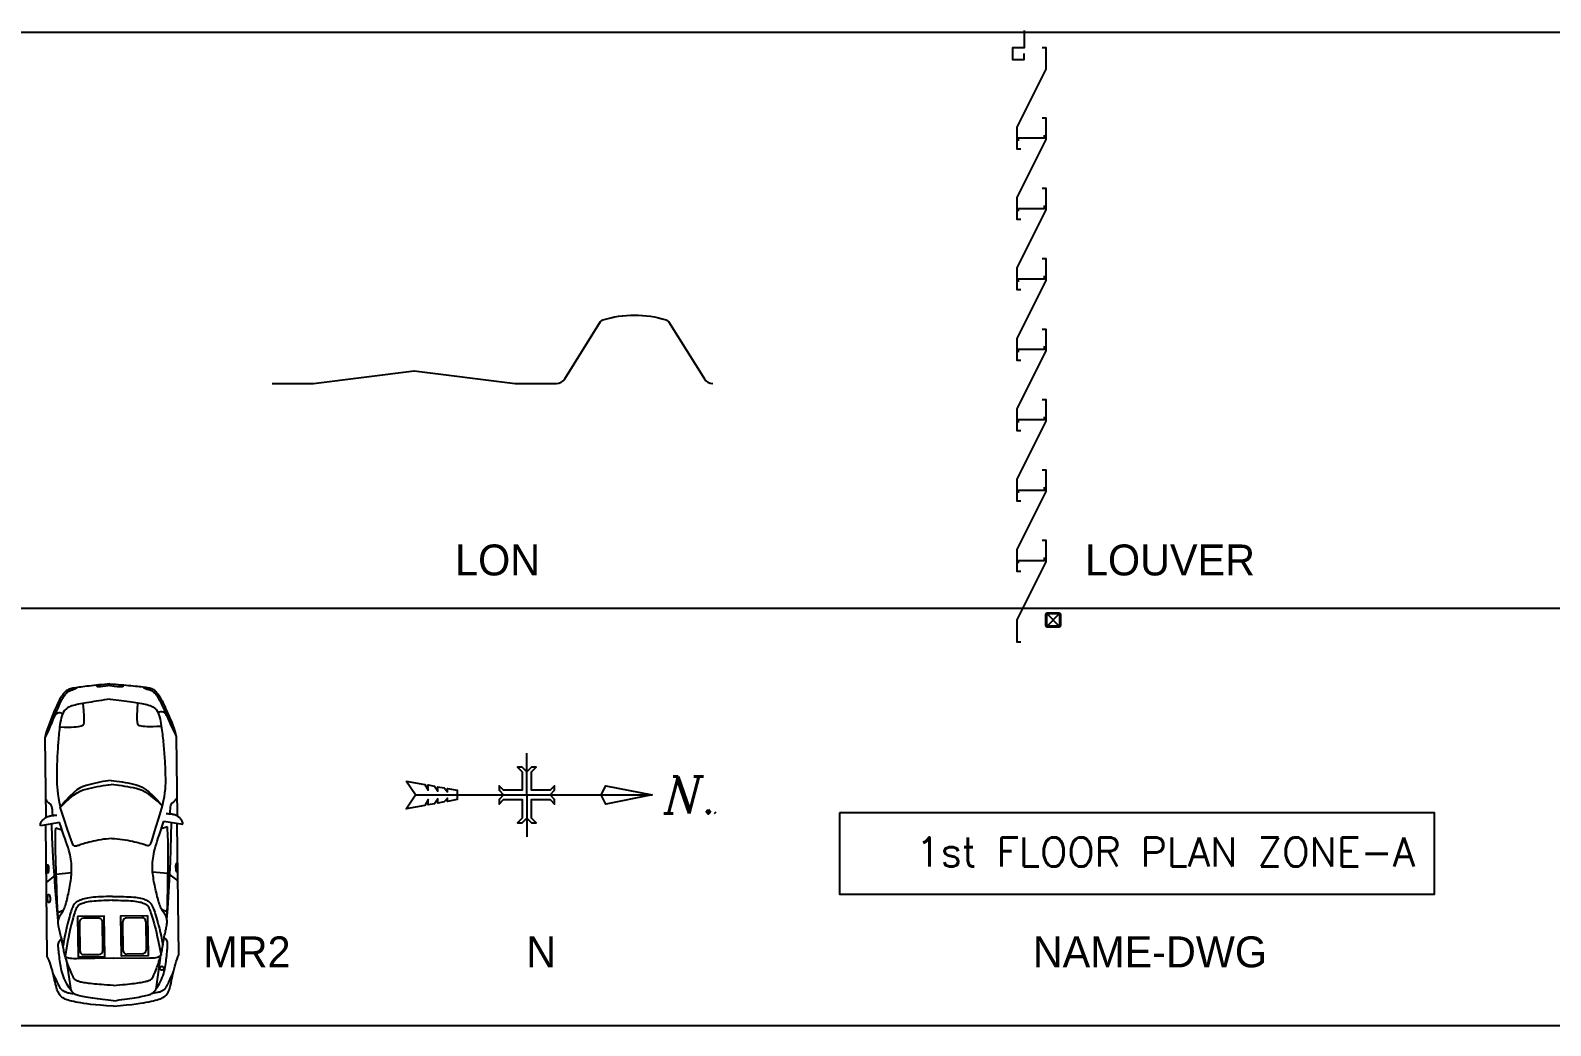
# Model space of a CAD drawing. Header units: inches. Extents: x -2548 to -2391, y 2200 to 2352.
# Drawn here: x -2534.14 to -2514.47, y 2257.29 to 2270.16 of the extents above; entities that cross this region are included whole.
import ezdxf
from ezdxf.enums import TextEntityAlignment as Align

# ---------------------------------------------------------------- set-up
doc = ezdxf.new("R2010")
doc.units = ezdxf.units.IN
doc.header["$MEASUREMENT"] = 0
for name, color, linetype in [('4', 4, 'Continuous'), ('DIM', 8, 'Continuous'), ('FLASHING', 4, 'Continuous'), ('LOUVER', 4, 'Continuous'), ('METAL-SHEET-SIDING', 7, 'Continuous'), ('TXT', 2, 'Continuous'), ('VPORTS', 7, 'Continuous')]:
    doc.layers.add(name, color=color, linetype=linetype)
doc.styles.add('C', font='ITALIC')
doc.styles.add('RS', font='ROMANS')

# ---------------------------------------------------------------- blocks, each defined once
blk = doc.blocks.new('LON')
at = {"layer": 'METAL-SHEET-SIDING'}
blk.add_lwpolyline([(0, 0), (17.8, 0), (61.29, 5.5), (104.77, 0), (122.57, 0, 0.258187), (126.17, 1.99), (141.68, 26.72, -0.180636), (142.66, 27.47, -0.149008), (169.92, 27.47, -0.180636), (170.89, 26.72), (186.4, 1.99, 0.258187), (190, 0)], format="xyb", dxfattribs=at)
blk = doc.blocks.new('LOUVER')
at = {"layer": 'DIM'}
for p, q in [((-20.9, 20.9), (20.9, -20.9)), ((20.9, 20.9), (-20.9, -20.9))]:
    blk.add_line(p, q, dxfattribs=at)
for points in [[(18.6, -25), (-18.6, -25, -0.414214), (-25, -18.6), (-25, 18.6, -0.414214), (-18.6, 25), (18.6, 25, -0.414214), (25, 18.6), (25, -18.6, -0.414214)], [(18.6, -21.8), (-18.6, -21.8, -0.414214), (-21.8, -18.6), (-21.8, 18.6, -0.414214), (-18.6, 21.8), (18.6, 21.8, -0.414214), (21.8, 18.6), (21.8, -18.6, -0.414214)]]:
    blk.add_lwpolyline(points, format="xyb", close=True, dxfattribs=at)
at = {"layer": 'FLASHING'}
blk.add_lwpolyline([(-100, 2033.5), (-100, 1973.5), (-140, 1973.5), (-140, 1933.5), (-100, 1933.5), (-100, 1953.5)], dxfattribs=at)
at = {"layer": 'LOUVER'}
for points in [[(-38, 1975), (-25, 1975), (-25, 1900), (-125, 1700), (-125, 1625), (-112, 1625)], [(-38, 1732.1), (-25, 1732.1), (-25, 1657.1), (-125, 1457.1), (-125, 1382.1), (-112, 1382.1)], [(-120, 1652.5), (-120, 1662.5), (-30, 1662.5), (-30, 1672.5)], [(-38, 1489.3), (-25, 1489.3), (-25, 1414.3), (-125, 1214.3), (-125, 1139.3), (-112, 1139.3)], [(-120, 1409.6), (-120, 1419.6), (-30, 1419.6), (-30, 1429.6)], [(-38, 1246.4), (-25, 1246.4), (-25, 1171.4), (-125, 971.4), (-125, 896.4), (-112, 896.4)], [(-120, 1166.8), (-120, 1176.8), (-30, 1176.8), (-30, 1186.8)], [(-38, 1003.6), (-25, 1003.6), (-25, 928.6), (-125, 728.6), (-125, 653.6), (-112, 653.6)], [(-120, 923.9), (-120, 933.9), (-30, 933.9), (-30, 943.9)], [(-38, 760.7), (-25, 760.7), (-25, 685.7), (-125, 485.7), (-125, 410.7), (-112, 410.7)], [(-120, 681.1), (-120, 691.1), (-30, 691.1), (-30, 701.1)], [(-38, 517.9), (-25, 517.9), (-25, 442.9), (-125, 242.9), (-125, 167.9), (-112, 167.9)], [(-120, 438.2), (-120, 448.2), (-30, 448.2), (-30, 458.2)], [(-38, 275), (-25, 275), (-25, 200), (-125, 0), (-125, -75), (-112, -75)], [(-120, 195.4), (-120, 205.4), (-30, 205.4), (-30, 215.4)]]:
    blk.add_lwpolyline(points, dxfattribs=at)
blk = doc.blocks.new('MR2')
for p, q in [((-0.842, -0.7), (-0.831, -1.73)), ((0.858, -0.681), (0.869, -1.711)), ((-0.655, -1.794), (-0.901, -1.837)), ((-0.811, -3.526), (-0.83, -1.824)), ((-0.701, -1.864), (-0.622, -1.889)), ((0.743, -1.848), (0.664, -1.874)), ((0.695, -1.778), (0.942, -1.816)), ((0.889, -3.507), (0.87, -1.805)), ((-0.719, -2.485), (-0.821, -2.567)), ((-0.695, -2.467), (-0.719, -2.485)), ((-0.498, -2.444), (-0.695, -2.467)), ((0.552, -2.432), (0.75, -2.45)), ((0.75, -2.45), (0.775, -2.469)), ((0.775, -2.469), (0.879, -2.547)), ((-0.605, -2.933), (-0.673, -2.962)), ((0.671, -2.919), (0.74, -2.946)), ((-0.393, -3.083), (-0.389, -3.453)), ((-0.148, -3.03), (-0.343, -3.033)), ((-0.094, -3.45), (-0.098, -3.08)), ((0.171, -3.447), (0.167, -3.077)), ((0.216, -3.026), (0.411, -3.024)), ((0.462, -3.074), (0.466, -3.444)), ((-0.338, -3.503), (-0.143, -3.501)), ((0.416, -3.494), (0.222, -3.497)), ((-0.568, -3.563), (-0.506, -3.963)), ((0.04, -3.55), (-0.432, -3.555)), ((0.04, -3.55), (0.512, -3.544)), ((0.648, -3.549), (0.594, -3.951))]:
    blk.add_line(p, q)
for points in [[(0, 0), (-0.037, -0.004), (-0.073, -0.008), (-0.108, -0.012), (-0.143, -0.015), (-0.176, -0.019), (-0.209, -0.022), (-0.241, -0.025), (-0.271, -0.029), (-0.3, -0.032), (-0.327, -0.035), (-0.353, -0.038), (-0.377, -0.041), (-0.401, -0.045), (-0.422, -0.048), (-0.442, -0.051), (-0.461, -0.054), (-0.479, -0.057), (-0.495, -0.061), (-0.509, -0.065), (-0.523, -0.069), (-0.536, -0.074), (-0.549, -0.08), (-0.561, -0.087), (-0.572, -0.096), (-0.583, -0.106), (-0.594, -0.117), (-0.605, -0.13), (-0.616, -0.145), (-0.626, -0.16), (-0.637, -0.178), (-0.647, -0.196), (-0.658, -0.216), (-0.668, -0.236), (-0.679, -0.259), (-0.69, -0.282), (-0.701, -0.307), (-0.713, -0.333), (-0.725, -0.36), (-0.737, -0.39), (-0.749, -0.42), (-0.762, -0.452), (-0.775, -0.486), (-0.788, -0.52), (-0.801, -0.555), (-0.813, -0.591), (-0.824, -0.627), (-0.834, -0.664), (-0.842, -0.7)], [(0, 0), (0.037, -0.003), (0.073, -0.006), (0.108, -0.009), (0.143, -0.012), (0.177, -0.015), (0.209, -0.017), (0.241, -0.02), (0.271, -0.022), (0.3, -0.025), (0.328, -0.028), (0.354, -0.03), (0.378, -0.033), (0.401, -0.036), (0.423, -0.038), (0.443, -0.041), (0.462, -0.044), (0.48, -0.047), (0.496, -0.05), (0.511, -0.053), (0.525, -0.057), (0.538, -0.062), (0.551, -0.068), (0.562, -0.075), (0.574, -0.083), (0.585, -0.093), (0.597, -0.104), (0.608, -0.117), (0.619, -0.131), (0.63, -0.146), (0.641, -0.163), (0.651, -0.181), (0.662, -0.201), (0.674, -0.221), (0.685, -0.243), (0.696, -0.266), (0.708, -0.291), (0.72, -0.317), (0.732, -0.344), (0.745, -0.373), (0.758, -0.403), (0.772, -0.435), (0.786, -0.468), (0.8, -0.502), (0.813, -0.537), (0.826, -0.573), (0.838, -0.609), (0.849, -0.645), (0.858, -0.681)], [(-0.429, -0.049), (-0.434, -0.056), (-0.441, -0.062), (-0.449, -0.067), (-0.458, -0.071), (-0.467, -0.075), (-0.477, -0.078), (-0.486, -0.081), (-0.495, -0.084), (-0.504, -0.086), (-0.512, -0.089), (-0.519, -0.091), (-0.526, -0.094), (-0.532, -0.097), (-0.538, -0.1), (-0.543, -0.103), (-0.548, -0.106), (-0.553, -0.11), (-0.558, -0.114), (-0.562, -0.119), (-0.567, -0.123), (-0.571, -0.128), (-0.575, -0.133), (-0.58, -0.139), (-0.584, -0.144), (-0.589, -0.15), (-0.594, -0.156), (-0.599, -0.163), (-0.604, -0.17), (-0.61, -0.179), (-0.616, -0.188), (-0.622, -0.199), (-0.629, -0.212), (-0.636, -0.226), (-0.644, -0.242), (-0.652, -0.26), (-0.661, -0.279), (-0.67, -0.301), (-0.68, -0.325), (-0.691, -0.35), (-0.703, -0.378), (-0.715, -0.408), (-0.729, -0.441), (-0.743, -0.476), (-0.759, -0.514), (-0.777, -0.555), (-0.797, -0.6), (-0.818, -0.648), (-0.842, -0.7)], [(0, -0.022), (-0.053, -0.03), (-0.093, -0.035), (-0.122, -0.038), (-0.143, -0.039), (-0.156, -0.037), (-0.166, -0.034), (-0.172, -0.027), (-0.179, -0.019)], [(0, -0.022), (0.053, -0.028), (0.094, -0.033), (0.123, -0.035), (0.143, -0.036), (0.157, -0.034), (0.166, -0.03), (0.173, -0.024), (0.179, -0.015)], [(0.43, -0.039), (0.435, -0.046), (0.442, -0.052), (0.45, -0.057), (0.459, -0.061), (0.469, -0.064), (0.478, -0.067), (0.488, -0.07), (0.497, -0.073), (0.506, -0.075), (0.514, -0.077), (0.521, -0.08), (0.528, -0.082), (0.534, -0.085), (0.54, -0.088), (0.545, -0.091), (0.55, -0.094), (0.555, -0.098), (0.56, -0.102), (0.565, -0.106), (0.569, -0.11), (0.574, -0.115), (0.578, -0.12), (0.583, -0.126), (0.588, -0.131), (0.592, -0.137), (0.597, -0.143), (0.603, -0.149), (0.608, -0.157), (0.614, -0.165), (0.62, -0.174), (0.627, -0.185), (0.634, -0.198), (0.641, -0.212), (0.649, -0.227), (0.658, -0.245), (0.667, -0.265), (0.677, -0.286), (0.687, -0.309), (0.699, -0.335), (0.711, -0.362), (0.724, -0.392), (0.738, -0.424), (0.754, -0.459), (0.771, -0.497), (0.789, -0.538), (0.81, -0.582), (0.833, -0.629), (0.858, -0.681)], [(0.002, -0.2), (-0.035, -0.204), (-0.072, -0.209), (-0.109, -0.214), (-0.144, -0.219), (-0.178, -0.225), (-0.211, -0.23), (-0.243, -0.235), (-0.274, -0.241), (-0.303, -0.245), (-0.33, -0.25), (-0.357, -0.255), (-0.382, -0.259), (-0.406, -0.264), (-0.429, -0.269), (-0.451, -0.274), (-0.472, -0.28), (-0.492, -0.286), (-0.512, -0.293), (-0.531, -0.301), (-0.548, -0.311), (-0.564, -0.322), (-0.579, -0.335), (-0.593, -0.351), (-0.605, -0.37), (-0.615, -0.392), (-0.624, -0.416), (-0.632, -0.443), (-0.638, -0.471), (-0.643, -0.5), (-0.648, -0.529), (-0.652, -0.558), (-0.655, -0.587), (-0.658, -0.615), (-0.661, -0.642), (-0.664, -0.668), (-0.666, -0.694), (-0.668, -0.719), (-0.67, -0.744), (-0.672, -0.77), (-0.674, -0.795), (-0.675, -0.821), (-0.677, -0.848), (-0.679, -0.874), (-0.68, -0.901), (-0.682, -0.928), (-0.683, -0.955), (-0.684, -0.981), (-0.685, -1.008), (-0.686, -1.034), (-0.687, -1.06), (-0.688, -1.086), (-0.688, -1.113), (-0.688, -1.141), (-0.689, -1.169), (-0.689, -1.199), (-0.688, -1.23), (-0.688, -1.263), (-0.687, -1.298), (-0.685, -1.337), (-0.681, -1.379), (-0.675, -1.426), (-0.667, -1.477), (-0.656, -1.534), (-0.642, -1.598)], [(-0.35, -0.254), (-0.342, -0.346), (-0.338, -0.415), (-0.337, -0.466), (-0.338, -0.502), (-0.343, -0.524), (-0.351, -0.538), (-0.362, -0.545), (-0.375, -0.549), (-0.392, -0.552), (-0.413, -0.556), (-0.438, -0.559), (-0.468, -0.561), (-0.504, -0.563), (-0.546, -0.564), (-0.595, -0.563), (-0.652, -0.56)], [(0.002, -0.2), (0.04, -0.204), (0.077, -0.208), (0.113, -0.212), (0.149, -0.216), (0.183, -0.221), (0.216, -0.225), (0.248, -0.23), (0.279, -0.234), (0.308, -0.239), (0.336, -0.243), (0.362, -0.247), (0.387, -0.251), (0.412, -0.255), (0.435, -0.26), (0.457, -0.264), (0.478, -0.269), (0.499, -0.275), (0.518, -0.282), (0.537, -0.289), (0.555, -0.298), (0.571, -0.309), (0.587, -0.322), (0.601, -0.338), (0.613, -0.356), (0.624, -0.378), (0.633, -0.402), (0.641, -0.428), (0.648, -0.456), (0.654, -0.485), (0.659, -0.514), (0.664, -0.544), (0.668, -0.572), (0.672, -0.6), (0.675, -0.627), (0.678, -0.653), (0.681, -0.679), (0.684, -0.704), (0.687, -0.729), (0.689, -0.755), (0.691, -0.78), (0.694, -0.806), (0.696, -0.832), (0.698, -0.859), (0.7, -0.885), (0.702, -0.912), (0.704, -0.939), (0.706, -0.966), (0.708, -0.992), (0.709, -1.018), (0.711, -1.044), (0.712, -1.071), (0.713, -1.097), (0.714, -1.125), (0.715, -1.153), (0.715, -1.183), (0.716, -1.214), (0.716, -1.247), (0.716, -1.283), (0.715, -1.321), (0.712, -1.364), (0.707, -1.41), (0.7, -1.462), (0.69, -1.519), (0.677, -1.583)], [(0.355, -0.246), (0.35, -0.338), (0.347, -0.408), (0.347, -0.459), (0.35, -0.494), (0.355, -0.517), (0.363, -0.53), (0.374, -0.537), (0.388, -0.54), (0.405, -0.544), (0.425, -0.546), (0.45, -0.549), (0.481, -0.551), (0.516, -0.552), (0.559, -0.551), (0.608, -0.549), (0.664, -0.546)], [(0.014, -1.25), (-0.022, -1.254), (-0.058, -1.258), (-0.094, -1.264), (-0.13, -1.271), (-0.166, -1.279), (-0.203, -1.287), (-0.239, -1.296), (-0.274, -1.306), (-0.31, -1.316), (-0.347, -1.329), (-0.385, -1.347), (-0.427, -1.373), (-0.472, -1.408), (-0.522, -1.456), (-0.579, -1.519), (-0.643, -1.599)], [(-0.643, -1.599), (-0.579, -1.533), (-0.522, -1.481), (-0.472, -1.44), (-0.426, -1.41), (-0.384, -1.388), (-0.346, -1.373), (-0.309, -1.361), (-0.272, -1.353), (-0.236, -1.345), (-0.199, -1.337), (-0.163, -1.33), (-0.126, -1.323), (-0.09, -1.317), (-0.054, -1.311), (-0.019, -1.305), (0.015, -1.3)], [(0.014, -1.25), (0.05, -1.253), (0.086, -1.257), (0.122, -1.262), (0.159, -1.268), (0.195, -1.275), (0.231, -1.282), (0.268, -1.29), (0.304, -1.299), (0.34, -1.308), (0.376, -1.321), (0.415, -1.338), (0.457, -1.363), (0.503, -1.397), (0.555, -1.444), (0.613, -1.506), (0.679, -1.584)], [(0.679, -1.584), (0.613, -1.519), (0.555, -1.469), (0.504, -1.429), (0.457, -1.4), (0.415, -1.379), (0.376, -1.365), (0.339, -1.354), (0.303, -1.346), (0.266, -1.339), (0.229, -1.332), (0.192, -1.326), (0.156, -1.32), (0.119, -1.315), (0.084, -1.31), (0.049, -1.305), (0.015, -1.3)], [(-0.741, -1.702), (-0.743, -1.662), (-0.745, -1.631), (-0.748, -1.607), (-0.751, -1.59), (-0.756, -1.577), (-0.761, -1.568), (-0.766, -1.561), (-0.772, -1.556), (-0.777, -1.552), (-0.783, -1.548), (-0.79, -1.543), (-0.796, -1.538), (-0.803, -1.532), (-0.811, -1.524), (-0.819, -1.514), (-0.827, -1.502)], [(0.779, -1.685), (0.78, -1.645), (0.781, -1.614), (0.783, -1.59), (0.787, -1.572), (0.791, -1.559), (0.796, -1.55), (0.801, -1.544), (0.806, -1.539), (0.812, -1.534), (0.818, -1.53), (0.824, -1.525), (0.83, -1.52), (0.837, -1.513), (0.845, -1.505), (0.852, -1.495), (0.861, -1.483)], [(-0.901, -1.837), (-0.901, -1.823), (-0.899, -1.81), (-0.895, -1.799), (-0.891, -1.788), (-0.885, -1.779), (-0.879, -1.77), (-0.872, -1.763), (-0.865, -1.755), (-0.857, -1.749), (-0.849, -1.742), (-0.841, -1.737), (-0.833, -1.731), (-0.825, -1.727), (-0.816, -1.722), (-0.807, -1.718), (-0.798, -1.715), (-0.789, -1.712), (-0.779, -1.709), (-0.77, -1.707), (-0.76, -1.705), (-0.75, -1.703), (-0.741, -1.702), (-0.732, -1.701), (-0.724, -1.7), (-0.716, -1.7), (-0.708, -1.7), (-0.701, -1.699), (-0.694, -1.699), (-0.688, -1.699)], [(0.022, -2), (-0.013, -2.003), (-0.049, -2.007), (-0.084, -2.011), (-0.118, -2.017), (-0.151, -2.022), (-0.183, -2.029), (-0.214, -2.035), (-0.243, -2.042), (-0.271, -2.049), (-0.296, -2.055), (-0.32, -2.062), (-0.341, -2.068), (-0.36, -2.074), (-0.377, -2.08), (-0.392, -2.084), (-0.405, -2.089), (-0.415, -2.092), (-0.423, -2.095), (-0.429, -2.097), (-0.434, -2.099), (-0.438, -2.1), (-0.441, -2.1), (-0.444, -2.101), (-0.447, -2.101), (-0.449, -2.1), (-0.452, -2.1), (-0.455, -2.099), (-0.458, -2.098), (-0.462, -2.096), (-0.465, -2.094), (-0.468, -2.092), (-0.472, -2.089), (-0.475, -2.085), (-0.481, -2.075), (-0.49, -2.054), (-0.503, -2.016), (-0.524, -1.957), (-0.553, -1.871), (-0.593, -1.752), (-0.644, -1.595)], [(0.022, -2), (0.058, -2.002), (0.094, -2.005), (0.129, -2.009), (0.163, -2.013), (0.196, -2.019), (0.229, -2.024), (0.26, -2.03), (0.289, -2.036), (0.317, -2.042), (0.342, -2.048), (0.366, -2.054), (0.387, -2.06), (0.407, -2.065), (0.424, -2.071), (0.439, -2.075), (0.451, -2.079), (0.461, -2.082), (0.47, -2.085), (0.476, -2.087), (0.481, -2.088), (0.485, -2.089), (0.488, -2.09), (0.491, -2.09), (0.494, -2.09), (0.496, -2.09), (0.499, -2.089), (0.502, -2.088), (0.505, -2.087), (0.508, -2.085), (0.512, -2.083), (0.515, -2.081), (0.518, -2.078), (0.522, -2.074), (0.527, -2.064), (0.535, -2.042), (0.549, -2.005), (0.568, -1.945), (0.595, -1.858), (0.632, -1.738), (0.68, -1.58)], [(0.942, -1.816), (0.941, -1.802), (0.939, -1.79), (0.935, -1.778), (0.93, -1.768), (0.925, -1.759), (0.918, -1.75), (0.911, -1.743), (0.904, -1.735), (0.896, -1.729), (0.888, -1.723), (0.88, -1.717), (0.872, -1.712), (0.863, -1.708), (0.855, -1.703), (0.846, -1.7), (0.837, -1.696), (0.827, -1.694), (0.817, -1.691), (0.808, -1.689), (0.798, -1.687), (0.788, -1.686), (0.779, -1.685), (0.77, -1.684), (0.762, -1.684), (0.754, -1.683), (0.746, -1.683), (0.739, -1.683), (0.732, -1.683), (0.726, -1.683)], [(-0.669, -3.064), (-0.683, -2.922), (-0.696, -2.778), (-0.708, -2.629), (-0.72, -2.476), (-0.73, -2.319), (-0.739, -2.156), (-0.747, -1.986), (-0.753, -1.811)], [(-0.668, -3.055), (-0.673, -2.962), (-0.678, -2.883), (-0.682, -2.816), (-0.684, -2.76), (-0.686, -2.713), (-0.688, -2.673), (-0.689, -2.638), (-0.69, -2.607), (-0.691, -2.577), (-0.692, -2.549), (-0.693, -2.523), (-0.694, -2.497), (-0.695, -2.471), (-0.696, -2.446), (-0.697, -2.422), (-0.698, -2.397), (-0.698, -2.371), (-0.699, -2.345), (-0.7, -2.319), (-0.701, -2.292), (-0.702, -2.263), (-0.702, -2.234), (-0.703, -2.204), (-0.704, -2.173), (-0.705, -2.141), (-0.705, -2.107), (-0.706, -2.071), (-0.706, -2.034), (-0.706, -1.995), (-0.705, -1.953), (-0.704, -1.91), (-0.701, -1.864)], [(0.044, -3.9), (0.002, -3.898), (-0.037, -3.896), (-0.074, -3.893), (-0.108, -3.891), (-0.141, -3.889), (-0.171, -3.886), (-0.2, -3.884), (-0.227, -3.881), (-0.252, -3.878), (-0.275, -3.875), (-0.297, -3.872), (-0.317, -3.869), (-0.335, -3.866), (-0.352, -3.863), (-0.367, -3.86), (-0.381, -3.857), (-0.393, -3.854), (-0.404, -3.851), (-0.414, -3.848), (-0.422, -3.845), (-0.43, -3.842), (-0.437, -3.838), (-0.443, -3.834), (-0.449, -3.83), (-0.454, -3.826), (-0.458, -3.821), (-0.463, -3.815), (-0.468, -3.808), (-0.473, -3.799), (-0.478, -3.788), (-0.484, -3.776), (-0.491, -3.76), (-0.499, -3.742), (-0.508, -3.722), (-0.517, -3.7), (-0.526, -3.676), (-0.536, -3.653), (-0.545, -3.629), (-0.554, -3.605), (-0.561, -3.583), (-0.568, -3.563), (-0.575, -3.543), (-0.58, -3.525), (-0.584, -3.508), (-0.589, -3.491), (-0.592, -3.474), (-0.596, -3.457), (-0.599, -3.44), (-0.603, -3.422), (-0.606, -3.403), (-0.61, -3.384), (-0.613, -3.364), (-0.617, -3.344), (-0.621, -3.324), (-0.625, -3.304), (-0.629, -3.284), (-0.634, -3.264), (-0.639, -3.245), (-0.644, -3.225), (-0.649, -3.206), (-0.653, -3.188), (-0.658, -3.17), (-0.661, -3.153), (-0.665, -3.136), (-0.667, -3.121), (-0.669, -3.106), (-0.67, -3.091), (-0.67, -3.077), (-0.669, -3.064), (-0.667, -3.051), (-0.664, -3.038), (-0.659, -3.026), (-0.654, -3.014), (-0.647, -3.001), (-0.639, -2.989), (-0.631, -2.976), (-0.623, -2.963), (-0.614, -2.949), (-0.606, -2.935), (-0.598, -2.919), (-0.59, -2.903), (-0.584, -2.885), (-0.577, -2.867), (-0.571, -2.847), (-0.565, -2.827), (-0.56, -2.806), (-0.555, -2.785), (-0.549, -2.762), (-0.544, -2.739), (-0.539, -2.715), (-0.534, -2.691), (-0.529, -2.666), (-0.524, -2.642), (-0.52, -2.617), (-0.515, -2.592), (-0.511, -2.567), (-0.508, -2.543), (-0.504, -2.518), (-0.502, -2.494), (-0.499, -2.47), (-0.498, -2.445), (-0.497, -2.421), (-0.496, -2.396), (-0.497, -2.371), (-0.498, -2.346), (-0.5, -2.32), (-0.503, -2.294), (-0.507, -2.267), (-0.511, -2.239), (-0.517, -2.211), (-0.525, -2.181), (-0.533, -2.15), (-0.543, -2.118), (-0.554, -2.083), (-0.566, -2.046), (-0.58, -2.006), (-0.596, -1.961), (-0.614, -1.911), (-0.633, -1.855), (-0.655, -1.794)], [(0.044, -3.9), (0.085, -3.897), (0.124, -3.894), (0.161, -3.891), (0.196, -3.888), (0.228, -3.885), (0.259, -3.881), (0.287, -3.878), (0.314, -3.875), (0.339, -3.872), (0.362, -3.868), (0.383, -3.865), (0.403, -3.861), (0.421, -3.858), (0.438, -3.854), (0.453, -3.851), (0.467, -3.847), (0.479, -3.844), (0.49, -3.841), (0.5, -3.838), (0.509, -3.834), (0.516, -3.831), (0.523, -3.827), (0.529, -3.824), (0.534, -3.819), (0.539, -3.815), (0.544, -3.81), (0.548, -3.804), (0.553, -3.797), (0.558, -3.788), (0.563, -3.777), (0.569, -3.764), (0.575, -3.748), (0.583, -3.73), (0.591, -3.709), (0.6, -3.687), (0.608, -3.664), (0.617, -3.64), (0.626, -3.616), (0.634, -3.592), (0.642, -3.57), (0.648, -3.549), (0.654, -3.53), (0.659, -3.511), (0.663, -3.494), (0.667, -3.477), (0.67, -3.46), (0.673, -3.443), (0.676, -3.426), (0.679, -3.407), (0.682, -3.389), (0.685, -3.369), (0.688, -3.35), (0.692, -3.33), (0.695, -3.31), (0.699, -3.289), (0.703, -3.269), (0.707, -3.249), (0.712, -3.229), (0.716, -3.21), (0.72, -3.191), (0.725, -3.173), (0.728, -3.155), (0.732, -3.137), (0.735, -3.121), (0.737, -3.105), (0.738, -3.09), (0.739, -3.075), (0.739, -3.062), (0.737, -3.048), (0.735, -3.035), (0.732, -3.023), (0.727, -3.01), (0.721, -2.998), (0.714, -2.986), (0.706, -2.974), (0.698, -2.961), (0.689, -2.948), (0.68, -2.935), (0.671, -2.92), (0.663, -2.905), (0.655, -2.889), (0.648, -2.871), (0.641, -2.853), (0.635, -2.834), (0.629, -2.814), (0.623, -2.793), (0.617, -2.771), (0.611, -2.749), (0.605, -2.726), (0.6, -2.702), (0.594, -2.678), (0.589, -2.654), (0.583, -2.629), (0.578, -2.605), (0.573, -2.58), (0.569, -2.555), (0.565, -2.531), (0.561, -2.506), (0.557, -2.482), (0.555, -2.458), (0.552, -2.434), (0.551, -2.409), (0.55, -2.385), (0.55, -2.36), (0.55, -2.334), (0.552, -2.309), (0.554, -2.282), (0.557, -2.255), (0.562, -2.227), (0.567, -2.199), (0.573, -2.169), (0.581, -2.138), (0.59, -2.105), (0.6, -2.07), (0.612, -2.033), (0.625, -1.992), (0.64, -1.947), (0.657, -1.897), (0.675, -1.841), (0.695, -1.778)], [(0.736, -3.04), (0.74, -2.946), (0.742, -2.867), (0.745, -2.8), (0.746, -2.744), (0.747, -2.697), (0.748, -2.657), (0.748, -2.622), (0.748, -2.591), (0.749, -2.561), (0.749, -2.533), (0.749, -2.506), (0.75, -2.481), (0.75, -2.455), (0.751, -2.43), (0.751, -2.405), (0.751, -2.38), (0.751, -2.355), (0.752, -2.329), (0.752, -2.303), (0.752, -2.275), (0.752, -2.247), (0.752, -2.218), (0.752, -2.188), (0.752, -2.157), (0.753, -2.124), (0.752, -2.09), (0.752, -2.055), (0.752, -2.017), (0.75, -1.978), (0.749, -1.937), (0.746, -1.894), (0.743, -1.848)], [(0.737, -3.048), (0.748, -2.906), (0.758, -2.761), (0.767, -2.613), (0.775, -2.46), (0.782, -2.302), (0.787, -2.138), (0.791, -1.969), (0.794, -1.793)], [(0.031, -2.75), (-0.008, -2.751), (-0.045, -2.752), (-0.082, -2.753), (-0.117, -2.755), (-0.15, -2.757), (-0.182, -2.759), (-0.212, -2.761), (-0.24, -2.764), (-0.267, -2.768), (-0.291, -2.772), (-0.313, -2.777), (-0.334, -2.782), (-0.353, -2.787), (-0.37, -2.792), (-0.385, -2.798), (-0.399, -2.804), (-0.412, -2.809), (-0.424, -2.815), (-0.434, -2.822), (-0.444, -2.829), (-0.452, -2.838), (-0.46, -2.847), (-0.468, -2.858), (-0.475, -2.871), (-0.483, -2.886), (-0.49, -2.903), (-0.497, -2.921), (-0.504, -2.942), (-0.511, -2.964), (-0.519, -2.988), (-0.526, -3.015), (-0.534, -3.043), (-0.542, -3.072), (-0.55, -3.105), (-0.559, -3.14), (-0.568, -3.18), (-0.577, -3.224), (-0.587, -3.273), (-0.598, -3.328), (-0.608, -3.39)], [(0.031, -2.75), (0.069, -2.75), (0.107, -2.75), (0.143, -2.751), (0.178, -2.752), (0.212, -2.753), (0.244, -2.754), (0.274, -2.756), (0.302, -2.758), (0.329, -2.761), (0.353, -2.765), (0.375, -2.769), (0.396, -2.773), (0.415, -2.778), (0.432, -2.783), (0.448, -2.788), (0.462, -2.794), (0.475, -2.799), (0.487, -2.805), (0.497, -2.812), (0.507, -2.819), (0.516, -2.827), (0.524, -2.836), (0.532, -2.847), (0.54, -2.86), (0.547, -2.874), (0.555, -2.891), (0.562, -2.909), (0.57, -2.93), (0.578, -2.952), (0.586, -2.976), (0.594, -3.002), (0.602, -3.03), (0.611, -3.06), (0.62, -3.092), (0.629, -3.127), (0.639, -3.166), (0.65, -3.21), (0.661, -3.259), (0.672, -3.314), (0.684, -3.376)], [(0.032, -2.8), (-0.006, -2.801), (-0.044, -2.802), (-0.08, -2.803), (-0.114, -2.805), (-0.147, -2.807), (-0.178, -2.809), (-0.207, -2.811), (-0.234, -2.814), (-0.259, -2.817), (-0.282, -2.821), (-0.302, -2.825), (-0.321, -2.83), (-0.338, -2.835), (-0.354, -2.84), (-0.367, -2.845), (-0.38, -2.849), (-0.39, -2.854), (-0.399, -2.859), (-0.405, -2.863), (-0.411, -2.867), (-0.416, -2.872), (-0.421, -2.878), (-0.426, -2.885), (-0.431, -2.895), (-0.437, -2.907), (-0.444, -2.921), (-0.45, -2.938), (-0.457, -2.958), (-0.464, -2.979), (-0.471, -3.003), (-0.478, -3.028), (-0.486, -3.056), (-0.494, -3.085), (-0.502, -3.117), (-0.51, -3.152), (-0.519, -3.191), (-0.528, -3.234), (-0.538, -3.283), (-0.548, -3.337), (-0.581, -3.522)], [(0.03, -2.8), (0.069, -2.8), (0.106, -2.8), (0.142, -2.801), (0.177, -2.802), (0.21, -2.803), (0.241, -2.804), (0.27, -2.806), (0.297, -2.808), (0.322, -2.811), (0.345, -2.814), (0.366, -2.818), (0.385, -2.822), (0.402, -2.826), (0.417, -2.831), (0.431, -2.836), (0.443, -2.84), (0.454, -2.845), (0.462, -2.849), (0.469, -2.853), (0.475, -2.857), (0.48, -2.862), (0.485, -2.868), (0.49, -2.875), (0.496, -2.884), (0.502, -2.896), (0.509, -2.911), (0.516, -2.928), (0.523, -2.947), (0.53, -2.968), (0.538, -2.991), (0.546, -3.017), (0.554, -3.044), (0.563, -3.073), (0.572, -3.105), (0.581, -3.14), (0.591, -3.178), (0.601, -3.221), (0.612, -3.27), (0.623, -3.324), (0.66, -3.508)], [(0.046, -4.1), (0.01, -4.095), (-0.025, -4.091), (-0.06, -4.087), (-0.095, -4.083), (-0.129, -4.079), (-0.162, -4.075), (-0.193, -4.07), (-0.224, -4.066), (-0.253, -4.062), (-0.281, -4.058), (-0.307, -4.054), (-0.331, -4.049), (-0.354, -4.045), (-0.375, -4.041), (-0.394, -4.036), (-0.411, -4.032), (-0.425, -4.027), (-0.438, -4.023), (-0.45, -4.017), (-0.461, -4.01), (-0.471, -4.002), (-0.481, -3.993), (-0.492, -3.981), (-0.503, -3.967), (-0.515, -3.95), (-0.528, -3.931), (-0.541, -3.91), (-0.554, -3.887), (-0.567, -3.863), (-0.58, -3.838), (-0.592, -3.812), (-0.602, -3.786), (-0.611, -3.761), (-0.619, -3.735), (-0.626, -3.709), (-0.631, -3.684), (-0.636, -3.658), (-0.641, -3.633), (-0.644, -3.608), (-0.648, -3.582), (-0.652, -3.557), (-0.655, -3.532), (-0.658, -3.507), (-0.661, -3.484), (-0.664, -3.461), (-0.666, -3.439), (-0.668, -3.419), (-0.669, -3.401), (-0.67, -3.385), (-0.669, -3.37), (-0.668, -3.357), (-0.664, -3.344), (-0.659, -3.332), (-0.651, -3.32), (-0.64, -3.307), (-0.626, -3.294)], [(0.046, -4.1), (0.082, -4.095), (0.117, -4.089), (0.152, -4.084), (0.186, -4.08), (0.22, -4.075), (0.253, -4.07), (0.285, -4.065), (0.315, -4.06), (0.344, -4.056), (0.372, -4.051), (0.398, -4.046), (0.422, -4.041), (0.445, -4.036), (0.465, -4.031), (0.484, -4.027), (0.501, -4.022), (0.516, -4.017), (0.529, -4.012), (0.54, -4.006), (0.551, -3.999), (0.561, -3.991), (0.571, -3.981), (0.581, -3.969), (0.592, -3.955), (0.603, -3.938), (0.616, -3.918), (0.629, -3.897), (0.641, -3.874), (0.654, -3.849), (0.666, -3.824), (0.677, -3.798), (0.687, -3.772), (0.696, -3.746), (0.703, -3.72), (0.709, -3.694), (0.714, -3.669), (0.718, -3.643), (0.722, -3.618), (0.725, -3.592), (0.728, -3.567), (0.731, -3.542), (0.734, -3.516), (0.737, -3.492), (0.739, -3.468), (0.741, -3.445), (0.743, -3.424), (0.745, -3.404), (0.745, -3.385), (0.746, -3.369), (0.745, -3.354), (0.743, -3.341), (0.739, -3.328), (0.733, -3.316), (0.725, -3.304), (0.714, -3.292), (0.7, -3.279)], [(0.047, -4.17), (-0.044, -4.164), (-0.122, -4.158), (-0.189, -4.152), (-0.247, -4.146), (-0.296, -4.14), (-0.339, -4.134), (-0.376, -4.128), (-0.41, -4.122), (-0.44, -4.116), (-0.469, -4.111), (-0.495, -4.105), (-0.518, -4.099), (-0.54, -4.093), (-0.56, -4.086), (-0.578, -4.079), (-0.594, -4.071), (-0.609, -4.063), (-0.622, -4.053), (-0.634, -4.042), (-0.645, -4.03), (-0.655, -4.017), (-0.664, -4.003), (-0.672, -3.987), (-0.679, -3.969), (-0.686, -3.95), (-0.692, -3.929), (-0.698, -3.907), (-0.704, -3.883), (-0.71, -3.858), (-0.716, -3.831), (-0.723, -3.802), (-0.73, -3.772), (-0.738, -3.74), (-0.746, -3.708), (-0.756, -3.675), (-0.765, -3.642), (-0.776, -3.611), (-0.787, -3.58), (-0.798, -3.552), (-0.811, -3.526)], [(-0.432, -3.555), (-0.466, -3.555), (-0.494, -3.553), (-0.517, -3.551), (-0.535, -3.548), (-0.55, -3.543), (-0.562, -3.538), (-0.571, -3.532), (-0.58, -3.525)], [(0.047, -4.17), (0.137, -4.162), (0.215, -4.154), (0.282, -4.147), (0.34, -4.139), (0.389, -4.132), (0.432, -4.125), (0.469, -4.118), (0.502, -4.112), (0.533, -4.105), (0.561, -4.099), (0.586, -4.093), (0.61, -4.087), (0.632, -4.08), (0.651, -4.073), (0.669, -4.065), (0.685, -4.057), (0.7, -4.048), (0.713, -4.038), (0.725, -4.027), (0.735, -4.015), (0.745, -4.001), (0.753, -3.987), (0.761, -3.971), (0.768, -3.953), (0.774, -3.934), (0.78, -3.913), (0.786, -3.891), (0.791, -3.867), (0.796, -3.841), (0.802, -3.814), (0.808, -3.785), (0.814, -3.755), (0.822, -3.723), (0.829, -3.69), (0.838, -3.657), (0.847, -3.624), (0.857, -3.592), (0.867, -3.562), (0.878, -3.533), (0.889, -3.507)], [(0.512, -3.544), (0.546, -3.544), (0.574, -3.542), (0.597, -3.539), (0.615, -3.535), (0.629, -3.53), (0.641, -3.524), (0.65, -3.518), (0.659, -3.511)], [(0.551, -3.999), (0.577, -3.996), (0.599, -3.993), (0.617, -3.99), (0.632, -3.986), (0.643, -3.982), (0.653, -3.979), (0.662, -3.975), (0.669, -3.971), (0.676, -3.967), (0.682, -3.964), (0.688, -3.961), (0.694, -3.957), (0.699, -3.954), (0.704, -3.951), (0.709, -3.947), (0.713, -3.944), (0.717, -3.94), (0.72, -3.936), (0.724, -3.931), (0.728, -3.925), (0.732, -3.918), (0.736, -3.91), (0.741, -3.899), (0.747, -3.887), (0.754, -3.873), (0.762, -3.857), (0.77, -3.839), (0.779, -3.819), (0.789, -3.797), (0.8, -3.773), (0.811, -3.747), (0.822, -3.72)], [(-0.462, -4.01), (-0.488, -4.008), (-0.509, -4.006), (-0.527, -4.003), (-0.542, -3.999), (-0.554, -3.996), (-0.564, -3.992), (-0.572, -3.989), (-0.58, -3.985), (-0.587, -3.982), (-0.593, -3.978), (-0.599, -3.975), (-0.605, -3.972), (-0.61, -3.969), (-0.615, -3.965), (-0.62, -3.962), (-0.624, -3.959), (-0.628, -3.955), (-0.632, -3.951), (-0.636, -3.946), (-0.639, -3.94), (-0.644, -3.933), (-0.648, -3.925), (-0.654, -3.915), (-0.66, -3.903), (-0.667, -3.889), (-0.675, -3.873), (-0.684, -3.855), (-0.694, -3.835), (-0.704, -3.813), (-0.715, -3.79), (-0.727, -3.765), (-0.739, -3.738)]]:
    blk.add_lwpolyline(points)
for points in [[(-0.797, -2.428), (-0.798, -2.433), (-0.799, -2.438), (-0.8, -2.441), (-0.801, -2.444), (-0.802, -2.445), (-0.803, -2.447), (-0.804, -2.447), (-0.805, -2.448), (-0.805, -2.448), (-0.806, -2.447), (-0.807, -2.446), (-0.808, -2.445), (-0.809, -2.443), (-0.809, -2.44), (-0.81, -2.436), (-0.811, -2.43), (-0.811, -2.424), (-0.812, -2.416), (-0.812, -2.408), (-0.813, -2.399), (-0.813, -2.39), (-0.813, -2.382), (-0.813, -2.374), (-0.813, -2.366), (-0.813, -2.36), (-0.812, -2.354), (-0.811, -2.35), (-0.81, -2.347), (-0.809, -2.344), (-0.808, -2.342), (-0.807, -2.341), (-0.806, -2.341), (-0.804, -2.341), (-0.803, -2.342), (-0.802, -2.344), (-0.8, -2.346), (-0.799, -2.35), (-0.798, -2.354), (-0.797, -2.359), (-0.797, -2.365), (-0.796, -2.373), (-0.796, -2.381), (-0.796, -2.389), (-0.796, -2.397), (-0.796, -2.406), (-0.796, -2.414), (-0.797, -2.422)], [(0.852, -2.41), (0.852, -2.415), (0.853, -2.419), (0.854, -2.423), (0.855, -2.425), (0.856, -2.427), (0.857, -2.428), (0.858, -2.429), (0.859, -2.429), (0.86, -2.429), (0.861, -2.429), (0.862, -2.428), (0.863, -2.426), (0.863, -2.424), (0.864, -2.421), (0.864, -2.417), (0.865, -2.411), (0.865, -2.405), (0.866, -2.397), (0.866, -2.389), (0.866, -2.38), (0.866, -2.371), (0.866, -2.363), (0.866, -2.355), (0.866, -2.347), (0.865, -2.341), (0.865, -2.336), (0.864, -2.331), (0.863, -2.328), (0.862, -2.325), (0.861, -2.323), (0.859, -2.322), (0.858, -2.322), (0.857, -2.322), (0.855, -2.323), (0.854, -2.325), (0.853, -2.328), (0.852, -2.331), (0.851, -2.336), (0.85, -2.341), (0.849, -2.347), (0.849, -2.354), (0.849, -2.362), (0.849, -2.37), (0.849, -2.379), (0.85, -2.388), (0.85, -2.396), (0.851, -2.403)], [(-0.777, -2.81), (-0.778, -2.815), (-0.779, -2.819), (-0.78, -2.823), (-0.782, -2.825), (-0.784, -2.827), (-0.785, -2.828), (-0.787, -2.829), (-0.789, -2.83), (-0.791, -2.83), (-0.793, -2.83), (-0.796, -2.829), (-0.797, -2.828), (-0.799, -2.826), (-0.801, -2.823), (-0.803, -2.819), (-0.804, -2.814), (-0.805, -2.808), (-0.806, -2.801), (-0.806, -2.792), (-0.807, -2.784), (-0.807, -2.775), (-0.807, -2.766), (-0.806, -2.758), (-0.806, -2.75), (-0.805, -2.744), (-0.804, -2.738), (-0.803, -2.733), (-0.801, -2.73), (-0.8, -2.727), (-0.798, -2.725), (-0.796, -2.723), (-0.794, -2.723), (-0.792, -2.723), (-0.79, -2.724), (-0.788, -2.726), (-0.786, -2.728), (-0.784, -2.731), (-0.782, -2.736), (-0.78, -2.741), (-0.778, -2.747), (-0.777, -2.754), (-0.776, -2.762), (-0.776, -2.77), (-0.775, -2.779), (-0.775, -2.788), (-0.775, -2.796), (-0.776, -2.803)], [(-0.419, -3.009), (-0.413, -3.529), (-0.068, -3.525), (-0.074, -3.005)], [(0.486, -2.998), (0.492, -3.519), (0.147, -3.522), (0.141, -3.002)]]:
    blk.add_lwpolyline(points, close=True)
blk.add_circle((0.671, -3.679), 0.025)
for centre, radius, start, end in [((-0.654, -0.448), 0.0723, 56.1915, 162.516), ((0.664, -0.434), 0.0723, 18.7683, 125.0928), ((-0.343, -3.083), 0.05, 90.6422, 180.6422), ((-0.148, -3.08), 0.05, 0.6422, 90.6422), ((0.217, -3.076), 0.05, 90.6422, 180.6422), ((0.412, -3.074), 0.05, 0.6422, 90.6422), ((-0.339, -3.453), 0.05, 180.6422, 270.6422), ((-0.144, -3.451), 0.05, 270.6422, 0.6422), ((0.221, -3.447), 0.05, 180.6422, 270.6422), ((0.416, -3.444), 0.05, 270.6422, 0.6422)]:
    blk.add_arc(centre, radius, start, end)
blk = doc.blocks.new('N')
at = {"color": 6}
blk.add_line((24.28, -2.4), (24.5, -2.17), dxfattribs=at)
for points in [[(0, 0), (0, 5.4)], [(0, 3), (-0.6, 3.6), (-1.2, 3.6), (-0.6, 3), (-0.6, 0.6), (-3, 0.6), (-3.6, 1.2), (-3.6, 0.6), (-3, 0)], [(3, 0), (3.6, 0.6), (3.6, 1.2), (3, 0.6), (0.6, 0.6), (0.6, 3), (1.2, 3.6), (0.6, 3.6), (0, 3)], [(-14.41, 0), (9.61, 0)], [(-14.41, 0), (9.61, 0)], [(-3, 0), (-3.6, -0.6), (-3.6, -1.2), (-3, -0.6), (-0.6, -0.6), (-0.6, -3), (-1.2, -3.6), (-0.6, -3.6), (0, -3)], [(0, -3), (0.6, -3.6), (1.2, -3.6), (0.6, -3), (0.6, -0.6), (3, -0.6), (3.6, -1.2), (3.6, -0.6), (3, 0)], [(0, 0), (0, -5.4)], [(9.61, 0), (10.21, 1.2), (16.21, 0), (10.21, -1.2), (9.61, 0)], [(9.61, 0), (16.21, 0)]]:
    blk.add_lwpolyline(points, dxfattribs=at)
blk.add_lwpolyline([(-15.61, 1.8), (-13.2, 1.36), (-12.78, 0.6), (-12.78, 1.29), (-11.95, 1.13), (-11.53, 0.51), (-11.53, 1.06), (-10.7, 0.91), (-10.28, 0.42), (-10.28, 0.83), (-9.01, 0.6), (-9.01, 0), (-9.01, -0.6), (-10.28, -0.83), (-10.28, -0.42), (-10.7, -0.91), (-11.53, -1.06), (-11.53, -0.51), (-11.95, -1.13), (-12.78, -1.29), (-12.78, -0.6), (-13.2, -1.36), (-15.61, -1.8), (-14.41, 0)], close=True, dxfattribs=at)
at = {"color": 6, "style": 'C'}
blk.add_text('N.', height=4.8, dxfattribs=at).set_placement((21.42, 0), align=Align.MIDDLE)
blk = doc.blocks.new('NAME-DWG')
at = {"layer": 'TXT'}
blk.add_lwpolyline([(-2531, 404), (-2531, -297), (2600, -297), (2600, 404)], close=True, dxfattribs=at)
at = {"layer": 'TXT', "color": 3, "style": 'RS'}
blk.add_text('1st FLOOR PLAN ZONE-A', height=250, dxfattribs=at).set_placement((2434, -58), align=Align.RIGHT)

msp = doc.modelspace()

# ---------------------------------------------------------------- linework, layer by layer
for p, q in [((-2547.27235, 2270.14136), (-2476.47077, 2270.14136)), ((-2547.27235, 2262.69237), (-2476.47077, 2262.69237)), ((-2547.27235, 2257.29209), (-2476.47077, 2257.29209))]:
    msp.add_line(p, q)

# ---------------------------------------------------------------- block references
at = {"layer": 'VPORTS'}
for name, p, xscale, yscale, zscale in [('LOUVER', (-2520.90813, 2262.53865), 0.00375, 0.00375, 0.00375), ('LON', (-2531.01287, 2265.59681), 0.03, 0.03, 0.03), ('N', (-2527.71784, 2260.27526), 0.1, 0.1, 0.1), ('NAME-DWG', (-2519.87495, 2259.43804), 0.0015, 0.0015, 0.0015)]:
    msp.add_blockref(name, p, dxfattribs=dict(at, xscale=xscale, yscale=yscale, zscale=zscale))
msp.add_blockref('MR2', (-2533.11104, 2261.71253), dxfattribs=at)

# ---------------------------------------------------------------- texts
at = {"layer": '4'}
for s, p in [('LON', (-2528.64579, 2263.1149)), ('LOUVER', (-2520.49608, 2263.1149)), ('MR2', (-2531.90426, 2258.04573)), ('N', (-2527.72467, 2258.04573)), ('NAME-DWG', (-2521.17135, 2258.04573))]:
    msp.add_text(s, height=0.4, dxfattribs=at).set_placement(p)

doc.saveas('drawing.dxf')
